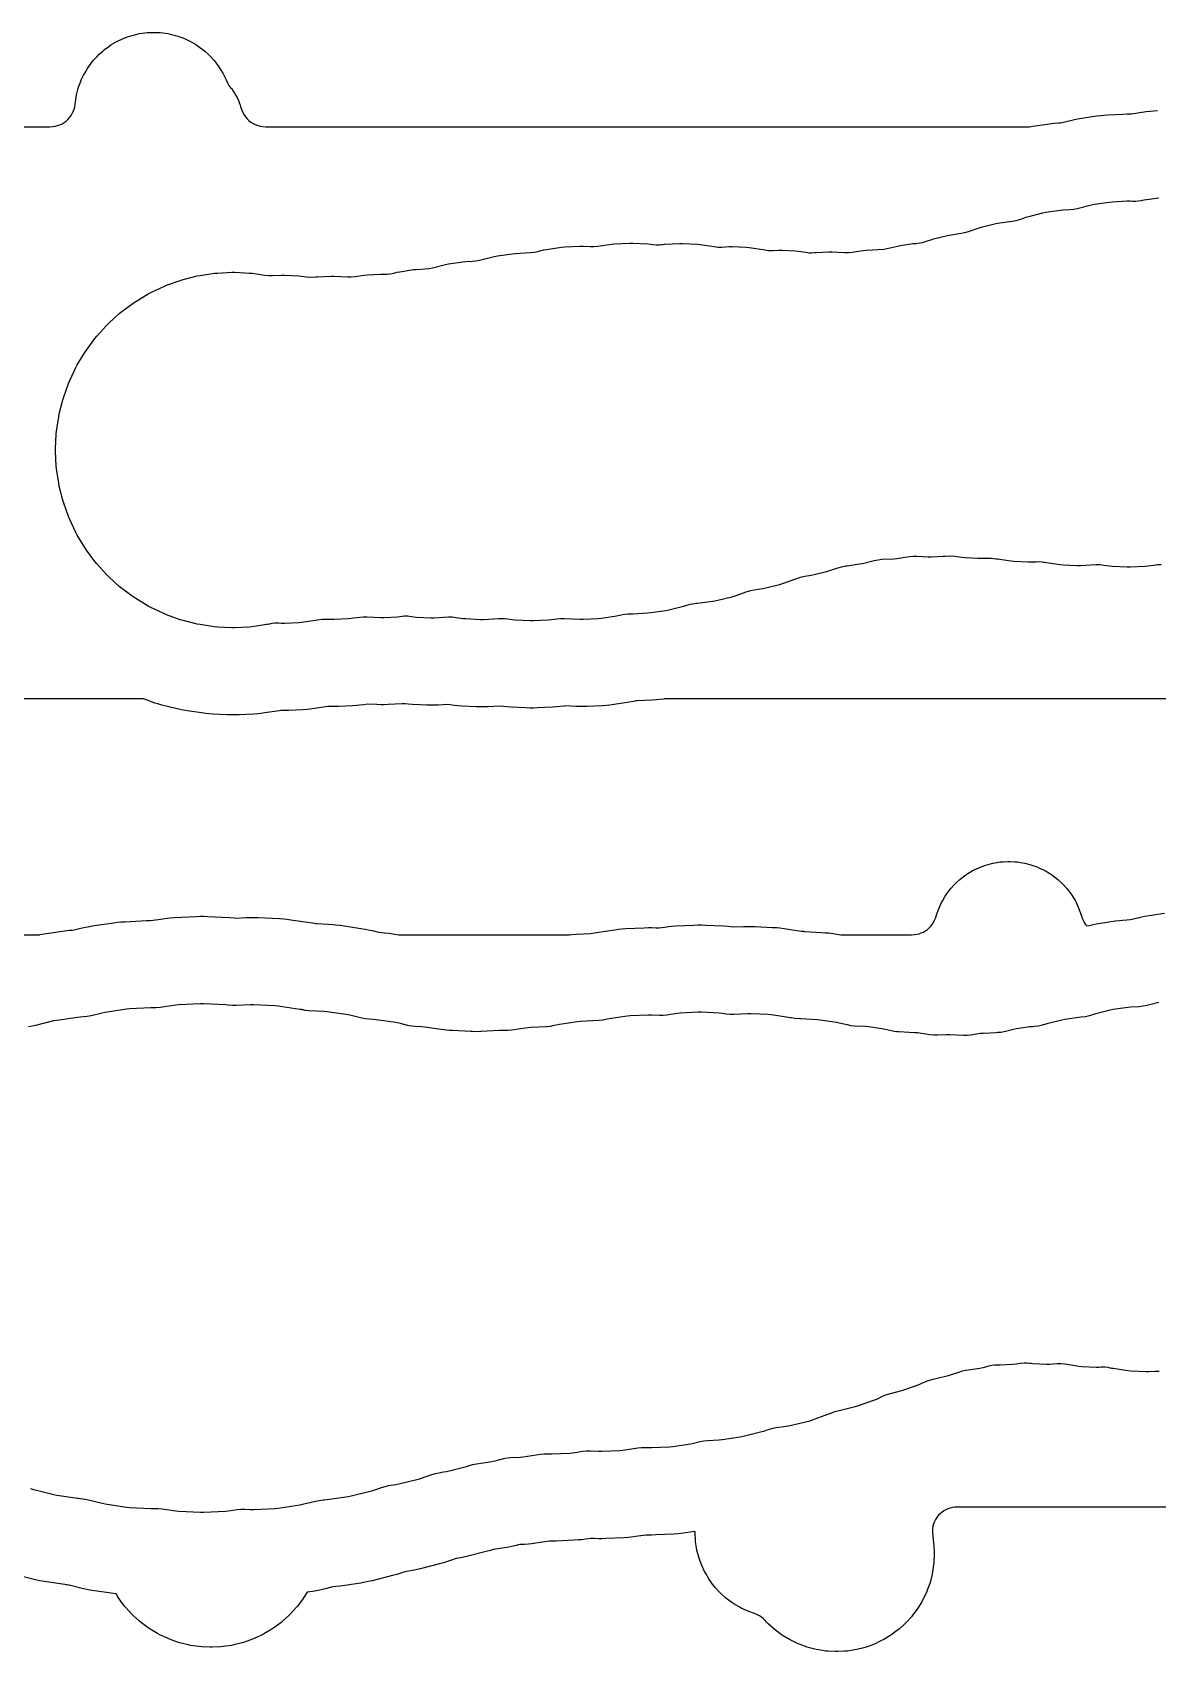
# Model space of a CAD drawing. Extents: x 425531 to 428300, y 1577248 to 1578701.
# Drawn here: x 426969 to 427149.9, y 1578153.4 to 1578413.7 of the extents above; entities that cross this region are included whole.
import ezdxf

# ---------------------------------------------------------------- set-up
doc = ezdxf.new("R2010")
doc.units = 21
doc.layers.add('L-GOLF-FWY', color=7, linetype='Continuous', true_color=0x6a9e35)
doc.layers.add('L-GOLF-ROUGH', color=7, linetype='Continuous', true_color=0x4f7d2c)

msp = doc.modelspace()

# ---------------------------------------------------------------- linework, layer by layer
at = {"layer": 'L-GOLF-FWY'}
for points, elevation in [([(427150.52, 1578328.04), (427149.9, 1578328.04), (427149.29, 1578327.98), (427148.43, 1578327.85), (427147.94, 1578327.8), (427145.55, 1578327.68), (427145.05, 1578327.68), (427142.66, 1578327.8), (427142.17, 1578327.85), (427141.29, 1578327.98), (427140.67, 1578328.04), (427140.06, 1578328.04), (427137.55, 1578327.91), (427137.05, 1578327.91), (427134.73, 1578328.03), (427134.25, 1578328.07), (427131.7, 1578328.45), (427131.7, 1578328.45), (427131.66, 1578328.46), (427131.39, 1578328.5), (427130.98, 1578328.53), (427130.47, 1578328.52), (427129.55, 1578328.48), (427129.05, 1578328.48), (427126.85, 1578328.59), (427126.36, 1578328.64), (427124.18, 1578328.96), (427123.94, 1578329), (427123.93, 1578329), (427123.17, 1578329.11), (427122.41, 1578329.11), (427121.55, 1578329.07), (427121.05, 1578329.07), (427118.97, 1578329.17), (427118.48, 1578329.22), (427117.33, 1578329.39), (427116.57, 1578329.46), (427115.8, 1578329.43), (427115.78, 1578329.43), (427115.53, 1578329.41), (427113.55, 1578329.31), (427113.05, 1578329.31), (427111.24, 1578329.4), (427110.63, 1578329.4), (427110.02, 1578329.34), (427107.99, 1578329.04), (427107.5, 1578328.99), (427105.59, 1578328.9), (427104.98, 1578328.84), (427104.37, 1578328.72), (427102.48, 1578328.25), (427102, 1578328.15), (427100.03, 1578327.86), (427099.83, 1578327.83), (427099.05, 1578327.71), (427098.32, 1578327.49), (427097.19, 1578327.09), (427096.72, 1578326.95), (427094.69, 1578326.44), (427094.21, 1578326.34), (427093.2, 1578326.19), (427092.69, 1578326.1), (427092.3, 1578325.99), (427091.73, 1578325.78), (427091.69, 1578325.77), (427089.59, 1578325.01), (427089.12, 1578324.87), (427086.95, 1578324.33), (427086.47, 1578324.23), (427085.07, 1578324.02), (427084.46, 1578323.9), (427083.88, 1578323.73), (427081.95, 1578323.04), (427081.48, 1578322.89), (427079.2, 1578322.32), (427078.72, 1578322.23), (427076.39, 1578321.88), (427075.9, 1578321.83), (427075.8, 1578321.83), (427075.19, 1578321.77), (427074.71, 1578321.67), (427074, 1578321.46), (427074, 1578321.46), (427073.72, 1578321.38), (427071.36, 1578320.79), (427070.88, 1578320.69), (427068.47, 1578320.33), (427067.98, 1578320.28), (427065.55, 1578320.16), (427065.3, 1578320.16), (427065.25, 1578320.16), (427065.05, 1578320.15), (427064.76, 1578320.15), (427064.28, 1578320.1), (427063.67, 1578319.98), (427063.39, 1578319.91), (427062.91, 1578319.82), (427060.49, 1578319.46), (427060, 1578319.41), (427057.55, 1578319.29), (427057.05, 1578319.29), (427054.54, 1578319.41), (427053.92, 1578319.41), (427053.31, 1578319.35), (427052.45, 1578319.22), (427051.96, 1578319.17), (427049.55, 1578319.05), (427049.05, 1578319.05), (427046.64, 1578319.17), (427046.15, 1578319.22), (427045.44, 1578319.33), (427044.93, 1578319.38), (427044.53, 1578319.39), (427043.98, 1578319.36), (427043.94, 1578319.36), (427041.55, 1578319.24), (427041.05, 1578319.24), (427038.72, 1578319.36), (427038.23, 1578319.4), (427037.12, 1578319.57), (427036.51, 1578319.63), (427035.89, 1578319.63), (427033.55, 1578319.51), (427033.05, 1578319.51), (427030.79, 1578319.62), (427030.3, 1578319.67), (427029.94, 1578319.73), (427029.33, 1578319.79), (427028.84, 1578319.79), (427028.11, 1578319.71), (427028.11, 1578319.72), (427027.76, 1578319.68), (427025.55, 1578319.57), (427025.05, 1578319.57), (427022.82, 1578319.68), (427022.2, 1578319.68), (427021.59, 1578319.62), (427020.25, 1578319.42), (427019.76, 1578319.38), (427017.55, 1578319.27), (427017.05, 1578319.27), (427016.34, 1578319.3), (427015.58, 1578319.29), (427014.82, 1578319.19), (427014.76, 1578319.18), (427014.52, 1578319.14), (427012.29, 1578318.8), (427011.8, 1578318.76), (427009.55, 1578318.65), (427009.05, 1578318.65), (427008.63, 1578318.67), (427008.01, 1578318.67), (427007.53, 1578318.62), (427007.12, 1578318.54), (427007.05, 1578318.52), (427006.8, 1578318.48), (427006.63, 1578318.45), (427004.34, 1578318.11), (427003.86, 1578318.06), (427001.55, 1578317.95), (427001.05, 1578317.95), (426998.74, 1578318.06), (426998.25, 1578318.11), (426995.97, 1578318.45), (426995.48, 1578318.55), (426995.48, 1578318.55), (426993.24, 1578319.11), (426992.77, 1578319.25), (426990.59, 1578320.03), (426990.14, 1578320.22), (426988.05, 1578321.21), (426987.61, 1578321.44), (426985.63, 1578322.63), (426985.22, 1578322.9), (426983.36, 1578324.28), (426982.98, 1578324.59), (426981.27, 1578326.15), (426980.92, 1578326.49), (426979.37, 1578328.21), (426979.06, 1578328.59), (426977.68, 1578330.45), (426977.41, 1578330.85), (426976.22, 1578332.84), (426975.98, 1578333.27), (426975, 1578335.36), (426974.81, 1578335.82), (426974.03, 1578337.99), (426973.89, 1578338.46), (426973.32, 1578340.71), (426973.23, 1578341.19), (426972.89, 1578343.48), (426972.84, 1578343.97), (426972.73, 1578346.28), (426972.73, 1578346.77), (426972.84, 1578349.08), (426972.89, 1578349.57), (426973.23, 1578351.86), (426973.32, 1578352.34), (426973.89, 1578354.58), (426974.03, 1578355.05), (426974.81, 1578357.23), (426975, 1578357.69), (426975.98, 1578359.78), (426976.22, 1578360.21), (426977.41, 1578362.19), (426977.68, 1578362.6), (426979.06, 1578364.46), (426979.37, 1578364.84), (426980.92, 1578366.56), (426981.27, 1578366.9), (426982.98, 1578368.46), (426983.36, 1578368.77), (426985.22, 1578370.15), (426985.63, 1578370.42), (426987.61, 1578371.61), (426988.05, 1578371.84), (426990.14, 1578372.83), (426990.59, 1578373.02), (426992.77, 1578373.8), (426993.24, 1578373.94), (426995.49, 1578374.5), (426995.97, 1578374.6), (426998.26, 1578374.94), (426998.74, 1578374.98), (427001.05, 1578375.1), (427001.55, 1578375.1), (427003.86, 1578374.98), (427004.35, 1578374.94), (427006.39, 1578374.63), (427007, 1578374.57), (427007.61, 1578374.57), (427009.05, 1578374.64), (427009.55, 1578374.64), (427011.8, 1578374.53), (427012.29, 1578374.48), (427013.04, 1578374.37), (427013.8, 1578374.31), (427014.56, 1578374.34), (427014.59, 1578374.34), (427014.84, 1578374.36), (427017.05, 1578374.47), (427017.55, 1578374.47), (427019.66, 1578374.36), (427020.28, 1578374.36), (427020.89, 1578374.42), (427022.35, 1578374.64), (427022.84, 1578374.69), (427025.05, 1578374.8), (427025.3, 1578374.8), (427025.53, 1578374.8), (427025.55, 1578374.8), (427026.02, 1578374.8), (427026.51, 1578374.85), (427027.11, 1578374.97), (427027.58, 1578375.09), (427028.06, 1578375.18), (427030.3, 1578375.52), (427030.79, 1578375.56), (427032.13, 1578375.63), (427032.74, 1578375.69), (427033.34, 1578375.81), (427035.43, 1578376.33), (427035.91, 1578376.43), (427038.23, 1578376.77), (427038.72, 1578376.82), (427039.7, 1578376.87), (427040.31, 1578376.93), (427040.91, 1578377.05), (427043.28, 1578377.64), (427043.77, 1578377.74), (427046.15, 1578378.09), (427046.64, 1578378.14), (427049.06, 1578378.26), (427049.67, 1578378.32), (427050.27, 1578378.44), (427051.21, 1578378.68), (427051.69, 1578378.77), (427054.11, 1578379.13), (427054.6, 1578379.18), (427057.05, 1578379.3), (427057.55, 1578379.3), (427058.68, 1578379.24), (427059.29, 1578379.24), (427059.9, 1578379.3), (427062.13, 1578379.64), (427062.62, 1578379.68), (427065.05, 1578379.8), (427065.55, 1578379.8), (427067.98, 1578379.68), (427068.47, 1578379.64), (427068.76, 1578379.59), (427069.37, 1578379.53), (427069.86, 1578379.53), (427070.21, 1578379.57), (427070.35, 1578379.58), (427070.59, 1578379.6), (427070.7, 1578379.6), (427073.05, 1578379.72), (427073.55, 1578379.72), (427075.9, 1578379.6), (427076.39, 1578379.55), (427078.64, 1578379.22), (427079.25, 1578379.16), (427079.87, 1578379.16), (427081.05, 1578379.22), (427081.55, 1578379.22), (427083.77, 1578379.11), (427084.26, 1578379.06), (427086.45, 1578378.74), (427087.37, 1578378.61), (427088.13, 1578378.6), (427089.05, 1578378.64), (427089.55, 1578378.64), (427091.64, 1578378.54), (427092.13, 1578378.49), (427093.38, 1578378.31), (427093.89, 1578378.25), (427094.3, 1578378.24), (427094.81, 1578378.27), (427094.82, 1578378.27), (427095.06, 1578378.29), (427097.05, 1578378.39), (427097.55, 1578378.39), (427099.61, 1578378.29), (427100.22, 1578378.29), (427100.83, 1578378.35), (427102.61, 1578378.61), (427103.1, 1578378.66), (427105.03, 1578378.76), (427105.92, 1578378.81), (427106.68, 1578378.95), (427108.13, 1578379.32), (427108.61, 1578379.41), (427110.58, 1578379.7), (427111.07, 1578379.75), (427111.11, 1578379.75), (427111.72, 1578379.81), (427112.2, 1578379.91), (427112.79, 1578380.09), (427113.45, 1578380.32), (427113.92, 1578380.47), (427115.94, 1578380.97), (427116.42, 1578381.07), (427118.36, 1578381.36), (427118.96, 1578381.48), (427119.55, 1578381.65), (427121.09, 1578382.2), (427121.55, 1578382.35), (427123.7, 1578382.88), (427124.18, 1578382.98), (427126.49, 1578383.32), (427126.54, 1578383.33), (427127.2, 1578383.44), (427127.94, 1578383.65), (427128.74, 1578383.94), (427129.21, 1578384.08), (427131.47, 1578384.65), (427131.95, 1578384.74), (427134.25, 1578385.08), (427134.73, 1578385.13), (427135.8, 1578385.18), (427136.41, 1578385.24), (427137.01, 1578385.36), (427139.32, 1578385.94), (427139.8, 1578386.04), (427142.17, 1578386.39), (427142.66, 1578386.44), (427145.05, 1578386.56), (427145.55, 1578386.56), (427145.89, 1578386.54), (427146.42, 1578386.54), (427146.83, 1578386.57), (427147.34, 1578386.65), (427147.51, 1578386.68), (427147.78, 1578386.73), (427150.15, 1578387.08)], 75.29), ([(426968.35, 1578253.85), (426969.57, 1578254.06), (426972.47, 1578254.79), (426972.95, 1578254.88), (426976.24, 1578255.37), (426976.73, 1578255.42), (426977.22, 1578255.45), (426977.83, 1578255.51), (426978.43, 1578255.63), (426980.2, 1578256.07), (426980.68, 1578256.16), (426984.11, 1578256.67), (426984.6, 1578256.72), (426988.05, 1578256.89), (426988.3, 1578256.9), (426988.43, 1578256.9), (426988.55, 1578256.9), (426988.92, 1578256.9), (426989.53, 1578256.96), (426992.04, 1578257.33), (426992.53, 1578257.38), (426996.05, 1578257.56), (426996.55, 1578257.56), (427000.07, 1578257.38), (427000.42, 1578257.35), (427000.42, 1578257.35), (427001.16, 1578257.28), (427001.77, 1578257.28), (427004.05, 1578257.39), (427004.55, 1578257.39), (427008.04, 1578257.22), (427008.53, 1578257.17), (427011.98, 1578256.66), (427012.23, 1578256.61), (427012.34, 1578256.59), (427012.47, 1578256.57), (427012.82, 1578256.5), (427013.43, 1578256.44), (427015.93, 1578256.32), (427016.41, 1578256.27), (427019.76, 1578255.77), (427020.24, 1578255.68), (427021.97, 1578255.25), (427022.57, 1578255.13), (427023.18, 1578255.07), (427023.77, 1578255.04), (427024.26, 1578254.99), (427027.45, 1578254.52), (427027.93, 1578254.42), (427029.34, 1578254.07), (427029.94, 1578253.95), (427030.55, 1578253.89), (427031.61, 1578253.84), (427032.1, 1578253.79), (427035.13, 1578253.34), (427035.61, 1578253.29), (427036.1, 1578253.27), (427036.3, 1578253.27), (427036.58, 1578253.27), (427039.49, 1578253.12), (427039.73, 1578253.11), (427039.78, 1578253.1), (427040.39, 1578253.07), (427041.08, 1578253.1), (427041.17, 1578253.11), (427044.05, 1578253.25), (427044.55, 1578253.25), (427044.82, 1578253.24), (427045.43, 1578253.24), (427046.04, 1578253.3), (427048.68, 1578253.69), (427049.17, 1578253.74), (427051.69, 1578253.86), (427052.3, 1578253.92), (427052.89, 1578254.04), (427053.3, 1578254.14), (427053.77, 1578254.23), (427056.66, 1578254.66), (427057.15, 1578254.71), (427060.07, 1578254.85), (427060.68, 1578254.91), (427061.41, 1578255.06), (427061.41, 1578255.06), (427061.75, 1578255.12), (427064.64, 1578255.55), (427065.13, 1578255.6), (427068.05, 1578255.75), (427068.55, 1578255.75), (427069.82, 1578255.68), (427070.43, 1578255.68), (427071.04, 1578255.74), (427072.68, 1578255.99), (427073.16, 1578256.03), (427076.05, 1578256.18), (427076.55, 1578256.18), (427079.44, 1578256.03), (427079.92, 1578255.99), (427080.54, 1578255.89), (427081.15, 1578255.83), (427081.77, 1578255.83), (427084.05, 1578255.95), (427084.55, 1578255.95), (427087.34, 1578255.81), (427087.83, 1578255.76), (427090.59, 1578255.35), (427090.83, 1578255.31), (427090.89, 1578255.3), (427091.01, 1578255.28), (427091.59, 1578255.17), (427092.39, 1578255.12), (427092.55, 1578255.12), (427095.18, 1578254.99), (427095.67, 1578254.94), (427098.28, 1578254.56), (427098.76, 1578254.46), (427100.01, 1578254.15), (427100.61, 1578254.03), (427101.22, 1578253.97), (427102.99, 1578253.88), (427103.48, 1578253.83), (427105.91, 1578253.47), (427106.39, 1578253.38), (427107.1, 1578253.2), (427107.6, 1578253.09), (427108.01, 1578253.04), (427108.26, 1578253.03), (427108.31, 1578253.03), (427110.83, 1578252.9), (427111.31, 1578252.86), (427113.31, 1578252.56), (427113.92, 1578252.5), (427114.53, 1578252.5), (427116.05, 1578252.57), (427116.55, 1578252.57), (427118.71, 1578252.47), (427119.32, 1578252.47), (427119.93, 1578252.53), (427121.43, 1578252.75), (427121.92, 1578252.8), (427124.03, 1578252.9), (427124.24, 1578252.93), (427124.75, 1578252.96), (427125.5, 1578253.1), (427126.75, 1578253.41), (427127.23, 1578253.51), (427129.39, 1578253.83), (427129.88, 1578253.87), (427130.12, 1578253.89), (427130.73, 1578253.95), (427131.21, 1578254.04), (427131.79, 1578254.22), (427131.87, 1578254.24), (427132.34, 1578254.39), (427134.55, 1578254.94), (427135.03, 1578255.04), (427137.29, 1578255.37), (427137.59, 1578255.4), (427137.59, 1578255.41), (427138.32, 1578255.48), (427138.8, 1578255.57), (427139.39, 1578255.75), (427139.53, 1578255.8), (427140, 1578255.94), (427142.32, 1578256.53), (427142.8, 1578256.62), (427145.17, 1578256.97), (427145.66, 1578257.02), (427147, 1578257.09), (427147.61, 1578257.15), (427148.21, 1578257.27), (427150.15, 1578257.75)], 74.93), ([(427150.18, 1578198.39), (427149.57, 1578198.39), (427148.55, 1578198.33), (427148.05, 1578198.33), (427145.66, 1578198.45), (427145.17, 1578198.5), (427142.8, 1578198.85), (427142.56, 1578198.89), (427142.43, 1578198.92), (427142.32, 1578198.94), (427141.95, 1578199.01), (427141.46, 1578199.06), (427140.85, 1578199.06), (427140.55, 1578199.04), (427140.05, 1578199.04), (427137.78, 1578199.15), (427137.29, 1578199.2), (427135.04, 1578199.54), (427134.43, 1578199.6), (427133.81, 1578199.6), (427132.55, 1578199.53), (427132.05, 1578199.53), (427129.88, 1578199.64), (427129.63, 1578199.66), (427129.44, 1578199.68), (427129.39, 1578199.68), (427128.96, 1578199.72), (427128.47, 1578199.72), (427127.86, 1578199.66), (427127.17, 1578199.56), (427126.68, 1578199.51), (427124.55, 1578199.41), (427124.3, 1578199.4), (427124.22, 1578199.4), (427123.71, 1578199.38), (427123.31, 1578199.33), (427122.81, 1578199.23), (427121.82, 1578198.98), (427121.34, 1578198.89), (427119.1, 1578198.55), (427118.49, 1578198.43), (427117.91, 1578198.25), (427116.73, 1578197.83), (427116.26, 1578197.69), (427114.05, 1578197.14), (427113.81, 1578197.08), (427113.78, 1578197.08), (427113.04, 1578196.88), (427112.33, 1578196.6), (427111.99, 1578196.44), (427111.54, 1578196.25), (427109.23, 1578195.43), (427108.76, 1578195.28), (427106.92, 1578194.82), (427106.33, 1578194.64), (427105.76, 1578194.41), (427104.72, 1578193.91), (427104.27, 1578193.73), (427101.78, 1578192.84), (427101.31, 1578192.7), (427098.76, 1578192.05), (427098.52, 1578192), (427098.5, 1578192), (427098.01, 1578191.88), (427097.62, 1578191.75), (427097.38, 1578191.65), (427097.3, 1578191.61), (427097.07, 1578191.52), (427096.88, 1578191.45), (427094.25, 1578190.51), (427093.78, 1578190.37), (427091.07, 1578189.69), (427090.59, 1578189.59), (427088.28, 1578189.25), (427087.68, 1578189.13), (427087.09, 1578188.95), (427086.55, 1578188.76), (427086.08, 1578188.61), (427083.27, 1578187.91), (427082.79, 1578187.82), (427079.92, 1578187.39), (427079.44, 1578187.34), (427077.58, 1578187.25), (427076.97, 1578187.19), (427076.37, 1578187.07), (427075.33, 1578186.81), (427074.85, 1578186.72), (427071.96, 1578186.29), (427071.47, 1578186.24), (427068.55, 1578186.1), (427068.05, 1578186.1), (427067.58, 1578186.12), (427066.96, 1578186.12), (427066.35, 1578186.06), (427063.94, 1578185.7), (427063.45, 1578185.65), (427060.55, 1578185.51), (427060.05, 1578185.51), (427058.74, 1578185.58), (427058.13, 1578185.58), (427057.52, 1578185.52), (427055.92, 1578185.28), (427055.43, 1578185.23), (427052.55, 1578185.09), (427052.05, 1578185.09), (427051.94, 1578185.09), (427051.32, 1578185.09), (427050.71, 1578185.03), (427047.92, 1578184.62), (427047.43, 1578184.57), (427045.95, 1578184.5), (427045.34, 1578184.44), (427044.74, 1578184.32), (427043.37, 1578183.98), (427042.89, 1578183.88), (427040.39, 1578183.51), (427039.79, 1578183.39), (427039.2, 1578183.21), (427039.05, 1578183.16), (427038.58, 1578183.02), (427035.61, 1578182.27), (427035.13, 1578182.18), (427034.36, 1578182.06), (427033.76, 1578181.94), (427033.17, 1578181.76), (427031.53, 1578181.18), (427031.06, 1578181.03), (427027.93, 1578180.25), (427027.45, 1578180.15), (427026.27, 1578179.98), (427025.66, 1578179.86), (427025.08, 1578179.68), (427024, 1578179.29), (427023.53, 1578179.15), (427020.24, 1578178.33), (427019.76, 1578178.23), (427016.41, 1578177.74), (427015.93, 1578177.69), (427015.76, 1578177.68), (427015.15, 1578177.62), (427014.55, 1578177.5), (427012.46, 1578176.98), (427011.98, 1578176.88), (427008.53, 1578176.37), (427008.04, 1578176.32), (427004.55, 1578176.15), (427004.05, 1578176.15), (427003.14, 1578176.2), (427002.52, 1578176.2), (427001.91, 1578176.14), (427000.56, 1578175.93), (427000.07, 1578175.89), (426996.55, 1578175.71), (426996.05, 1578175.71), (426992.53, 1578175.89), (426992.04, 1578175.93), (426989.86, 1578176.26), (426989.25, 1578176.32), (426988.64, 1578176.32), (426988.55, 1578176.31), (426988.05, 1578176.31), (426984.6, 1578176.48), (426984.11, 1578176.53), (426980.68, 1578177.04), (426980.2, 1578177.14), (426977.73, 1578177.75), (426977.13, 1578177.87), (426976.73, 1578177.91), (426976.64, 1578177.92), (426976.4, 1578177.95), (426976.24, 1578177.97), (426972.95, 1578178.46), (426972.47, 1578178.56), (426969.24, 1578179.36), (426968.77, 1578179.51)], 74.93)]:
    msp.add_lwpolyline(points, dxfattribs=dict(at, elevation=elevation))
at = {"layer": 'L-GOLF-ROUGH'}
for points, elevation in [([(426879.65, 1578398.5), (426971.79, 1578398.5), (426972.28, 1578398.52), (426972.67, 1578398.58), (426973.05, 1578398.68), (426973.42, 1578398.81), (426973.77, 1578398.98), (426974.11, 1578399.18), (426974.43, 1578399.41), (426974.72, 1578399.67), (426974.98, 1578399.97), (426975.21, 1578400.28), (426975.41, 1578400.62), (426975.58, 1578400.97), (426975.71, 1578401.34), (426975.81, 1578401.72), (426975.88, 1578402.21), (426975.88, 1578402.22), (426975.91, 1578402.42), (426976.03, 1578403.26), (426976.11, 1578403.65), (426976.32, 1578404.47), (426976.43, 1578404.85), (426976.72, 1578405.65), (426976.87, 1578406.02), (426977.23, 1578406.79), (426977.42, 1578407.13), (426977.86, 1578407.86), (426978.07, 1578408.19), (426978.58, 1578408.88), (426978.83, 1578409.18), (426979.4, 1578409.81), (426979.68, 1578410.09), (426980.31, 1578410.66), (426980.62, 1578410.91), (426981.3, 1578411.42), (426981.63, 1578411.64), (426982.36, 1578412.07), (426982.7, 1578412.26), (426983.48, 1578412.62), (426983.84, 1578412.77), (426984.64, 1578413.06), (426985.02, 1578413.17), (426985.84, 1578413.38), (426986.23, 1578413.46), (426987.07, 1578413.58), (426987.46, 1578413.62), (426988.31, 1578413.66), (426988.71, 1578413.66), (426989.56, 1578413.62), (426989.95, 1578413.58), (426990.79, 1578413.46), (426991.18, 1578413.38), (426992, 1578413.17), (426992.38, 1578413.06), (426993.18, 1578412.77), (426993.55, 1578412.62), (426994.32, 1578412.26), (426994.66, 1578412.07), (426995.39, 1578411.64), (426995.72, 1578411.42), (426996.4, 1578410.91), (426996.71, 1578410.66), (426997.34, 1578410.09), (426997.62, 1578409.81), (426998.19, 1578409.18), (426998.44, 1578408.88), (426998.95, 1578408.19), (426999.16, 1578407.86), (426999.6, 1578407.13), (426999.79, 1578406.79), (427000.15, 1578406.02), (427000.41, 1578405.47), (427000.61, 1578405.14), (427000.92, 1578404.72), (427001, 1578404.62), (427001.28, 1578404.24), (427001.5, 1578403.91), (427001.74, 1578403.51), (427001.92, 1578403.17), (427002.12, 1578402.74), (427002.27, 1578402.38), (427002.43, 1578401.94), (427002.49, 1578401.75), (427002.68, 1578401.14), (427002.84, 1578400.76), (427003.03, 1578400.41), (427003.26, 1578400.07), (427003.53, 1578399.76), (427003.82, 1578399.48), (427004.14, 1578399.23), (427004.48, 1578399.01), (427004.85, 1578398.83), (427005.23, 1578398.69), (427005.63, 1578398.59), (427006.03, 1578398.53), (427006.54, 1578398.5), (427129.36, 1578398.5), (427129.89, 1578398.59), (427132.19, 1578398.93), (427132.87, 1578399.02), (427133.36, 1578399.07), (427134.05, 1578399.12), (427134.35, 1578399.13), (427135.91, 1578399.52), (427136.59, 1578399.67), (427137.07, 1578399.77), (427137.74, 1578399.89), (427140.12, 1578400.24), (427140.8, 1578400.32), (427141.29, 1578400.37), (427141.97, 1578400.42), (427144.37, 1578400.54), (427145.06, 1578400.56), (427145.55, 1578400.56), (427145.58, 1578400.56), (427145.72, 1578400.58), (427148.09, 1578400.93), (427148.78, 1578401.01), (427149.26, 1578401.06), (427149.95, 1578401.11)], 74.32), ([(427159.23, 1578306.5), (427070.63, 1578306.5), (427070.52, 1578306.48), (427069.84, 1578306.4), (427069.35, 1578306.35), (427068.67, 1578306.3), (427066.23, 1578306.18), (427066.11, 1578306.18), (427065.64, 1578306.08), (427064.97, 1578305.97), (427062.54, 1578305.61), (427061.86, 1578305.52), (427061.37, 1578305.47), (427060.68, 1578305.42), (427058.23, 1578305.3), (427057.55, 1578305.29), (427057.05, 1578305.29), (427056.37, 1578305.3), (427054.61, 1578305.39), (427054.5, 1578305.37), (427053.82, 1578305.29), (427053.33, 1578305.24), (427052.64, 1578305.19), (427050.23, 1578305.07), (427049.55, 1578305.05), (427049.05, 1578305.05), (427048.37, 1578305.07), (427045.96, 1578305.19), (427045.27, 1578305.24), (427044.78, 1578305.29), (427044.24, 1578305.36), (427042.23, 1578305.26), (427041.55, 1578305.24), (427041.05, 1578305.24), (427040.37, 1578305.26), (427038.03, 1578305.37), (427037.34, 1578305.42), (427036.86, 1578305.47), (427036.17, 1578305.55), (427035.82, 1578305.61), (427034.23, 1578305.53), (427033.55, 1578305.51), (427033.05, 1578305.51), (427032.37, 1578305.53), (427030.1, 1578305.64), (427029.42, 1578305.69), (427028.97, 1578305.74), (427028.45, 1578305.7), (427026.23, 1578305.59), (427025.55, 1578305.57), (427025.05, 1578305.57), (427024.37, 1578305.59), (427022.89, 1578305.66), (427022.3, 1578305.58), (427021.62, 1578305.49), (427021.13, 1578305.44), (427020.45, 1578305.39), (427018.23, 1578305.28), (427017.54, 1578305.27), (427017.05, 1578305.27), (427016.52, 1578305.28), (427014.34, 1578304.96), (427013.66, 1578304.87), (427013.17, 1578304.82), (427012.49, 1578304.77), (427010.23, 1578304.66), (427009.54, 1578304.65), (427009.05, 1578304.65), (427008.97, 1578304.65), (427008.93, 1578304.64), (427008.69, 1578304.6), (427006.4, 1578304.26), (427005.72, 1578304.18), (427005.23, 1578304.13), (427004.54, 1578304.08), (427002.23, 1578303.97), (427001.55, 1578303.95), (427001.05, 1578303.95), (427000.37, 1578303.97), (426998.06, 1578304.08), (426997.37, 1578304.13), (426996.88, 1578304.18), (426996.2, 1578304.26), (426993.91, 1578304.6), (426993.23, 1578304.72), (426992.75, 1578304.82), (426992.08, 1578304.97), (426989.84, 1578305.53), (426989.18, 1578305.71), (426988.71, 1578305.85), (426988.05, 1578306.07), (426986.85, 1578306.5), (426937.21, 1578306.5)], 74.32), ([(426962.29, 1578268.6), (426970.14, 1578268.6), (426970.22, 1578268.62), (426970.9, 1578268.73), (426974.19, 1578269.22), (426974.87, 1578269.31), (426975.36, 1578269.35), (426975.73, 1578269.38), (426976.8, 1578269.65), (426977.47, 1578269.8), (426977.95, 1578269.89), (426978.63, 1578270.01), (426982.05, 1578270.52), (426982.73, 1578270.6), (426983.22, 1578270.65), (426983.91, 1578270.7), (426987.37, 1578270.87), (426987.71, 1578270.89), (426987.96, 1578270.89), (426987.98, 1578270.89), (426988.04, 1578270.89), (426989.99, 1578271.18), (426990.67, 1578271.27), (426991.16, 1578271.32), (426991.85, 1578271.37), (426995.37, 1578271.54), (426996.05, 1578271.56), (426996.55, 1578271.56), (426997.23, 1578271.54), (427000.75, 1578271.37), (427001.44, 1578271.32), (427001.7, 1578271.29), (427003.37, 1578271.37), (427004.05, 1578271.39), (427004.55, 1578271.39), (427005.23, 1578271.37), (427008.72, 1578271.2), (427009.41, 1578271.15), (427009.9, 1578271.1), (427010.58, 1578271.02), (427014.04, 1578270.5), (427014.38, 1578270.45), (427014.6, 1578270.41), (427014.67, 1578270.4), (427016.61, 1578270.3), (427017.3, 1578270.25), (427017.79, 1578270.2), (427018.47, 1578270.12), (427021.82, 1578269.62), (427022.49, 1578269.51), (427022.97, 1578269.41), (427023.65, 1578269.26), (427024.66, 1578269.01), (427025.14, 1578268.97), (427025.63, 1578268.92), (427026.31, 1578268.84), (427027.92, 1578268.6), (427055.34, 1578268.6), (427055.77, 1578268.64), (427056.46, 1578268.69), (427058.77, 1578268.81), (427059.06, 1578268.86), (427059.69, 1578268.97), (427062.59, 1578269.4), (427063.27, 1578269.49), (427063.76, 1578269.53), (427064.44, 1578269.59), (427067.37, 1578269.73), (427068.05, 1578269.75), (427068.55, 1578269.75), (427069.23, 1578269.73), (427069.74, 1578269.7), (427070.62, 1578269.83), (427071.3, 1578269.92), (427071.79, 1578269.97), (427072.48, 1578270.02), (427075.37, 1578270.16), (427076.05, 1578270.18), (427076.55, 1578270.18), (427077.23, 1578270.16), (427080.12, 1578270.02), (427080.81, 1578269.97), (427081.3, 1578269.92), (427081.82, 1578269.85), (427083.37, 1578269.93), (427084.05, 1578269.95), (427084.55, 1578269.95), (427085.23, 1578269.93), (427088.02, 1578269.79), (427088.71, 1578269.74), (427089.2, 1578269.69), (427089.88, 1578269.61), (427092.64, 1578269.2), (427092.98, 1578269.15), (427093.1, 1578269.12), (427093.16, 1578269.12), (427093.23, 1578269.1), (427093.23, 1578269.1), (427095.87, 1578268.97), (427096.55, 1578268.92), (427097.04, 1578268.88), (427097.72, 1578268.79), (427099.01, 1578268.6), (427110.37, 1578268.6), (427110.84, 1578268.62), (427111.21, 1578268.68), (427111.58, 1578268.76), (427111.94, 1578268.89), (427112.28, 1578269.04), (427112.61, 1578269.23), (427112.92, 1578269.45), (427113.21, 1578269.7), (427113.47, 1578269.97), (427113.7, 1578270.27), (427113.91, 1578270.58), (427114.09, 1578270.92), (427114.23, 1578271.27), (427114.31, 1578271.55), (427114.34, 1578271.62), (427114.4, 1578271.81), (427114.44, 1578271.93), (427114.71, 1578272.68), (427114.86, 1578273.05), (427115.2, 1578273.77), (427115.39, 1578274.12), (427115.8, 1578274.81), (427116.02, 1578275.13), (427116.49, 1578275.78), (427116.74, 1578276.08), (427117.28, 1578276.67), (427117.56, 1578276.95), (427118.15, 1578277.49), (427118.46, 1578277.74), (427119.1, 1578278.22), (427119.43, 1578278.43), (427120.11, 1578278.85), (427120.46, 1578279.03), (427121.19, 1578279.37), (427121.55, 1578279.52), (427122.3, 1578279.79), (427122.68, 1578279.91), (427123.46, 1578280.1), (427123.84, 1578280.18), (427124.64, 1578280.3), (427125.03, 1578280.34), (427125.83, 1578280.38), (427126.22, 1578280.38), (427127.02, 1578280.34), (427127.41, 1578280.3), (427128.2, 1578280.18), (427128.59, 1578280.1), (427129.37, 1578279.91), (427129.74, 1578279.79), (427130.5, 1578279.52), (427130.86, 1578279.37), (427131.58, 1578279.03), (427131.93, 1578278.85), (427132.62, 1578278.43), (427132.95, 1578278.22), (427133.59, 1578277.74), (427133.89, 1578277.49), (427134.49, 1578276.95), (427134.76, 1578276.67), (427135.3, 1578276.08), (427135.55, 1578275.78), (427136.03, 1578275.13), (427136.25, 1578274.81), (427136.66, 1578274.12), (427136.85, 1578273.77), (427137.19, 1578273.05), (427137.34, 1578272.68), (427137.61, 1578271.93), (427137.67, 1578271.74), (427137.71, 1578271.61), (427137.73, 1578271.55), (427137.82, 1578271.27), (427137.96, 1578270.92), (427138.13, 1578270.58), (427138.34, 1578270.27), (427138.54, 1578270.01), (427138.92, 1578270.11), (427139.59, 1578270.26), (427140.07, 1578270.35), (427140.75, 1578270.47), (427143.12, 1578270.82), (427143.8, 1578270.91), (427144.29, 1578270.95), (427144.98, 1578271), (427145.55, 1578271.03), (427146.75, 1578271.33), (427147.42, 1578271.48), (427147.9, 1578271.58), (427148.58, 1578271.7), (427151.03, 1578272.06)], 72.09), ([(427223.25, 1578176.6), (427117.8, 1578176.6), (427117.33, 1578176.58), (427116.95, 1578176.52), (427116.58, 1578176.43), (427116.22, 1578176.31), (427115.87, 1578176.15), (427115.54, 1578175.96), (427115.23, 1578175.74), (427114.95, 1578175.49), (427114.68, 1578175.21), (427114.45, 1578174.91), (427114.24, 1578174.59), (427114.07, 1578174.25), (427113.93, 1578173.89), (427113.82, 1578173.53), (427113.75, 1578173.15), (427113.72, 1578172.77), (427113.72, 1578172.39), (427113.77, 1578171.92), (427113.93, 1578170.8), (427113.97, 1578170.41), (427114.03, 1578169.26), (427114.03, 1578168.87), (427113.97, 1578167.72), (427113.93, 1578167.33), (427113.76, 1578166.19), (427113.69, 1578165.81), (427113.41, 1578164.69), (427113.29, 1578164.32), (427112.91, 1578163.23), (427112.76, 1578162.87), (427112.26, 1578161.83), (427112.08, 1578161.49), (427111.49, 1578160.5), (427111.27, 1578160.17), (427110.59, 1578159.25), (427110.34, 1578158.95), (427109.56, 1578158.09), (427109.29, 1578157.82), (427108.43, 1578157.04), (427108.13, 1578156.8), (427107.21, 1578156.11), (427106.88, 1578155.89), (427105.89, 1578155.3), (427105.55, 1578155.12), (427104.51, 1578154.63), (427104.15, 1578154.47), (427103.06, 1578154.09), (427102.69, 1578153.97), (427101.57, 1578153.69), (427101.19, 1578153.62), (427100.05, 1578153.45), (427099.66, 1578153.41), (427098.51, 1578153.35), (427098.12, 1578153.35), (427096.97, 1578153.41), (427096.58, 1578153.45), (427095.44, 1578153.62), (427095.06, 1578153.69), (427093.94, 1578153.97), (427093.57, 1578154.09), (427092.48, 1578154.48), (427092.12, 1578154.63), (427091.08, 1578155.12), (427090.73, 1578155.3), (427089.75, 1578155.89), (427089.42, 1578156.11), (427088.5, 1578156.8), (427088.2, 1578157.05), (427087.34, 1578157.82), (427087.07, 1578158.1), (427086.9, 1578158.28), (427086.55, 1578158.63), (427086.25, 1578158.88), (427085.92, 1578159.09), (427085.58, 1578159.28), (427085.12, 1578159.47), (427084.2, 1578159.8), (427083.84, 1578159.95), (427082.98, 1578160.35), (427082.63, 1578160.54), (427081.81, 1578161.03), (427081.49, 1578161.25), (427080.72, 1578161.81), (427080.42, 1578162.06), (427079.71, 1578162.7), (427079.44, 1578162.98), (427078.8, 1578163.68), (427078.55, 1578163.99), (427077.98, 1578164.75), (427077.76, 1578165.08), (427077.27, 1578165.89), (427077.09, 1578166.24), (427076.68, 1578167.1), (427076.53, 1578167.46), (427076.21, 1578168.36), (427076.1, 1578168.73), (427075.87, 1578169.66), (427075.79, 1578170.04), (427075.65, 1578170.98), (427075.61, 1578171.37), (427075.56, 1578172.33), (427075.56, 1578172.48), (427075.55, 1578172.67), (427074.01, 1578172.44), (427073.33, 1578172.35), (427072.84, 1578172.31), (427072.16, 1578172.26), (427069.23, 1578172.11), (427068.54, 1578172.1), (427068.05, 1578172.1), (427067.69, 1578172.1), (427066, 1578171.85), (427065.31, 1578171.77), (427064.83, 1578171.72), (427064.14, 1578171.67), (427061.23, 1578171.53), (427060.55, 1578171.51), (427060.05, 1578171.51), (427059.37, 1578171.53), (427058.82, 1578171.55), (427057.97, 1578171.43), (427057.29, 1578171.34), (427056.8, 1578171.3), (427056.11, 1578171.25), (427053.23, 1578171.1), (427052.54, 1578171.09), (427052.11, 1578171.09), (427049.97, 1578170.77), (427049.29, 1578170.69), (427048.8, 1578170.64), (427048.12, 1578170.59), (427047.4, 1578170.55), (427046.77, 1578170.4), (427046.1, 1578170.24), (427045.62, 1578170.15), (427044.94, 1578170.03), (427043.11, 1578169.76), (427042.65, 1578169.62), (427041.98, 1578169.44), (427039.01, 1578168.69), (427038.34, 1578168.54), (427037.86, 1578168.44), (427037.18, 1578168.33), (427037.17, 1578168.32), (427036.24, 1578167.99), (427035.59, 1578167.78), (427035.12, 1578167.64), (427034.46, 1578167.45), (427031.33, 1578166.67), (427030.66, 1578166.52), (427030.18, 1578166.42), (427029.5, 1578166.3), (427029.08, 1578166.24), (427028.71, 1578166.11), (427028.06, 1578165.9), (427027.59, 1578165.75), (427026.93, 1578165.57), (427023.64, 1578164.75), (427022.97, 1578164.6), (427022.49, 1578164.5), (427021.82, 1578164.38), (427018.47, 1578163.89), (427017.79, 1578163.8), (427017.3, 1578163.76), (427017.29, 1578163.76), (427015.87, 1578163.4), (427015.2, 1578163.25), (427014.71, 1578163.15), (427014.04, 1578163.03), (427013.16, 1578162.9), (427012.71, 1578162.16), (427012.5, 1578161.84), (427011.68, 1578160.74), (427011.44, 1578160.44), (427010.52, 1578159.43), (427010.24, 1578159.15), (427009.23, 1578158.24), (427008.93, 1578157.99), (427007.83, 1578157.18), (427007.51, 1578156.96), (427006.34, 1578156.26), (427005.99, 1578156.07), (427004.76, 1578155.49), (427004.4, 1578155.34), (427003.11, 1578154.88), (427002.74, 1578154.76), (427001.41, 1578154.43), (427001.03, 1578154.36), (426999.68, 1578154.16), (426999.29, 1578154.12), (426997.93, 1578154.05), (426997.54, 1578154.05), (426996.17, 1578154.12), (426995.78, 1578154.16), (426994.43, 1578154.36), (426994.05, 1578154.43), (426992.73, 1578154.76), (426992.35, 1578154.88), (426991.07, 1578155.34), (426990.7, 1578155.49), (426989.47, 1578156.07), (426989.13, 1578156.26), (426987.96, 1578156.96), (426987.63, 1578157.18), (426986.53, 1578157.99), (426986.23, 1578158.24), (426985.22, 1578159.15), (426984.94, 1578159.43), (426984.03, 1578160.44), (426983.78, 1578160.74), (426982.97, 1578161.84), (426982.75, 1578162.17), (426982.47, 1578162.63), (426982.05, 1578162.68), (426978.63, 1578163.19), (426977.95, 1578163.31), (426977.47, 1578163.4), (426976.8, 1578163.56), (426974.9, 1578164.03), (426974.78, 1578164.04), (426974.56, 1578164.07), (426974.41, 1578164.09), (426974.19, 1578164.12), (426970.89, 1578164.61), (426970.22, 1578164.73), (426969.74, 1578164.82), (426969.07, 1578164.98), (426965.84, 1578165.78)], 72.09)]:
    msp.add_lwpolyline(points, dxfattribs=dict(at, elevation=elevation))

doc.saveas('drawing.dxf')
